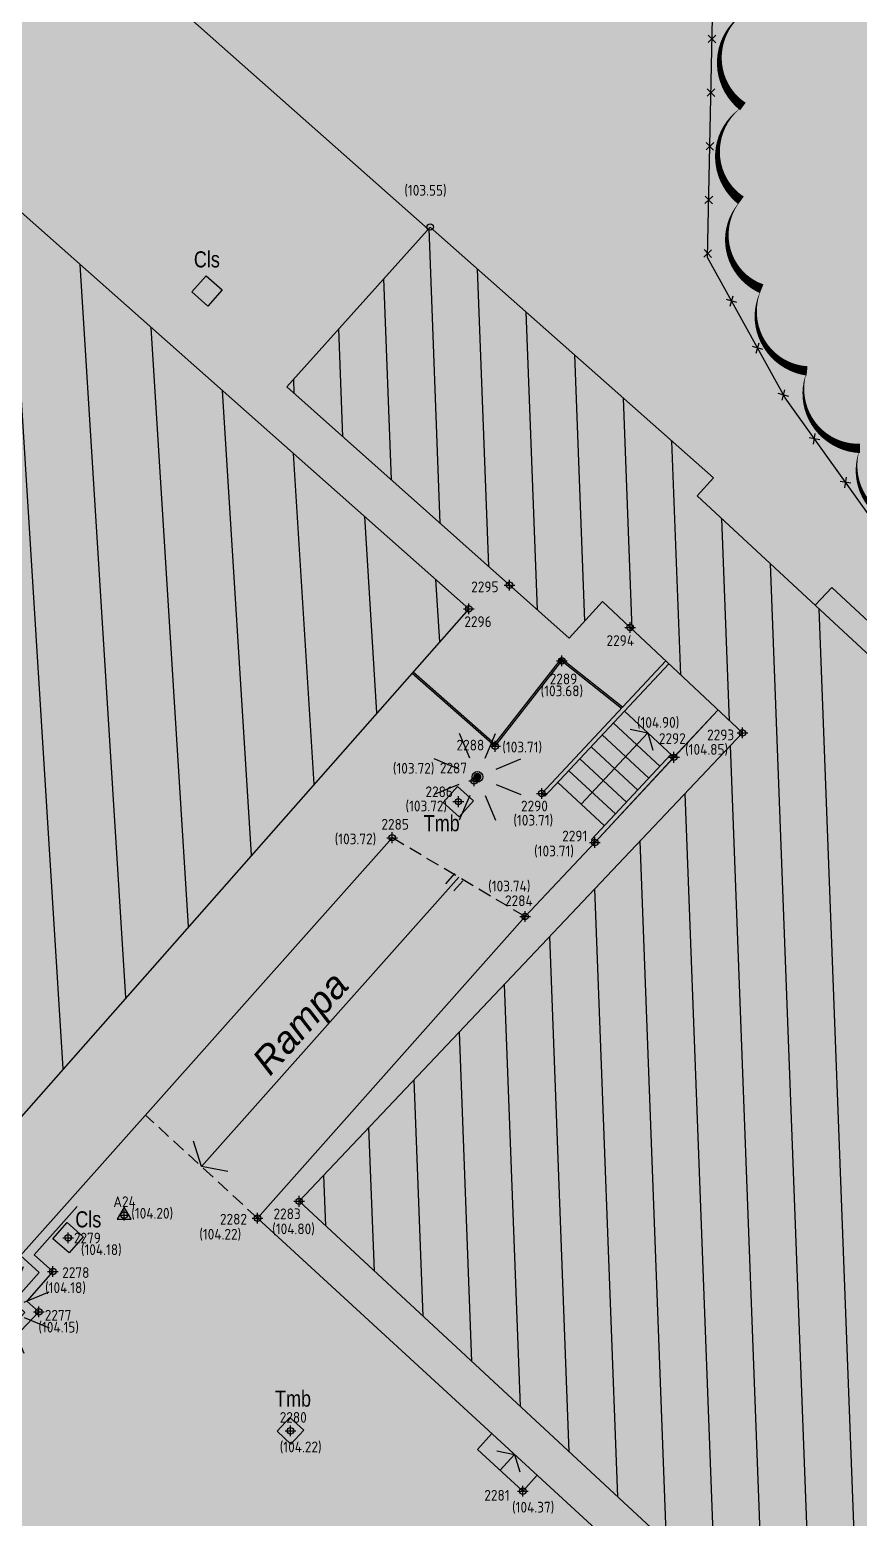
# Model space of a CAD drawing. Extents: x 9555 to 11275, y -8412 to -6382.
# Drawn here: x 10257.25 to 10272.71, y -7887.94 to -7860.21 of the extents above; entities that cross this region are included whole.
import ezdxf
from ezdxf.enums import TextEntityAlignment as Align

# ---------------------------------------------------------------- set-up
doc = ezdxf.new("R2010")
doc.units = 0
doc.header["$MEASUREMENT"] = 0
doc.header["$XCLIPFRAME"] = 2
doc.header["$PDMODE"] = 33
doc.header["$PDSIZE"] = 0.12
doc.linetypes.add('HIDDEN', pattern=[0.375, 0.25, -0.125])
doc.layers.get('0').update_dxf_attribs({"color": 53, "lineweight": 50})
for name, color, linetype in [('01_PROG', 7, 'Continuous'), ('02_CAT', 7, 'Continuous'), ('Conf Lotti-Retino', 253, 'Continuous'), ('GEI-Nome_P', 6, 'Continuous'), ('GEI-Punti', 7, 'Continuous'), ('Gei-Punti_3D', 3, 'Continuous'), ('GEI-Quote_P', 3, 'Continuous'), ('GEI-Simboli', 6, 'Continuous'), ('Immagine', 181, 'Continuous'), ('Ril-Alb_BordoVegetazione', 67, 'Continuous'), ('Ril-Fabbr-Camminamento', 4, 'Continuous'), ('Ril-Fabbr_Retino', 8, 'Continuous'), ('Ril-Muretto', 200, 'Continuous'), ('Ril-Palo_Lampione', 20, 'Continuous'), ('Ril-Rec', 4, 'Continuous'), ('Ril-Recinzione_Metallica', 4, 'Continuous'), ('Ril-Siepe', 72, 'Continuous'), ('Ril-Struttura_Rampa', 4, 'Continuous'), ('Ril-Struttura_Scale', 4, 'Continuous'), ('Ril-Tomb_CEMENTO-Cls', 5, 'Continuous'), ('Ril-Tombino', 5, 'Continuous')]:
    doc.layers.add(name, color=color, linetype=linetype)
doc.layers.add('Ril-Fabbr', color=9, linetype='Continuous', lineweight=30)
doc.styles.add('ArialCorsivo', font='ariali.ttf')
doc.styles.add('HELVLA', font='helvl', dxfattribs={"width": 0.8})
doc.styles.get("Standard").update_dxf_attribs({"font": 'isocp.shx'})
picture_1 = doc.add_image_def('image1.png', size_in_pixel=(3510, 4950))
picture_2 = doc.add_image_def('image2.png', size_in_pixel=(4950, 3510))
picture_3 = doc.add_image_def('image3.png', size_in_pixel=(3510, 4950))

# ---------------------------------------------------------------- blocks, each defined once
blk = doc.blocks.new('PALO-ILLUM01_15')
at = {"layer": 'Ril-Palo_Lampione'}
h = blk.add_hatch(color=256, dxfattribs=at)
edge = h.paths.add_edge_path()
edge.add_arc((0, 0), 0.075, 0, 360)
for p, q in [((-0.144, 0.346), (-0.335, 0.808)), ((0.144, 0.346), (0.335, 0.808)), ((-0.346, 0.144), (-0.808, 0.336)), ((0.346, 0.144), (0.808, 0.336)), ((-0.347, -0.143), (-0.809, -0.333)), ((0.347, -0.143), (0.809, -0.333)), ((-0.145, -0.346), (-0.338, -0.807)), ((0.145, -0.346), (0.338, -0.807))]:
    blk.add_line(p, q, dxfattribs=at)
at = {"layer": 'Ril-Palo_Lampione', "color": 7}
blk.add_circle((0, 0), 0.0997, dxfattribs=at)
blk = doc.blocks.new('R')
at = {"layer": 'Ril-Rec'}
for p, q in [((-0.071, 0.071), (0.071, -0.071)), ((-0.071, -0.071), (0.071, 0.071))]:
    blk.add_line(p, q, dxfattribs=at)
blk = doc.blocks.new('20043-1_Prog-Confini')
at = {"layer": 'Conf Lotti-Retino'}
blk.add_hatch(color=41, dxfattribs=at).paths.add_polyline_path([(10278.897, -8012.22), (10188.639, -7930.138), (10307.726, -7799.19), (10366.912, -7853.014), (10339.327, -7883.347), (10306.204, -7919.768), (10337.209, -7948.101)])
blk = doc.blocks.new('-Fgl. 957D Estratto Foglio Intero_PostFR1')
at = {"layer": 'Immagine'}
image = blk.add_image(picture_1, insert=(10047.107, -8052.467), size_in_units=(594.323, 838.148), rotation=0.001621, dxfattribs=at)
image.set_boundary_path([(307.502, 335.181), (3170.12, 4586.921)])
image.dxf.flags = 15
blk = doc.blocks.new('-Fgl. 957E Estratto Foglio Intero_PostFR2')
at = {"layer": 'Immagine'}
image = blk.add_image(picture_2, insert=(9917.284, -8422.509), size_in_units=(838.183, 594.348), rotation=0.00109, dxfattribs=at)
image.set_boundary_path([(308.756, 193.629), (4680.161, 3410.458)])
image.dxf.flags = 15
blk = doc.blocks.new('-Fgl. 958 Estratto Foglio Intero_PostFR3')
at = {"layer": 'Immagine'}
image = blk.add_image(picture_3, insert=(9716.786, -8308.175), size_in_units=(1485.814, 2095.379), rotation=-0.001044, dxfattribs=at)
image.set_boundary_path([(486.986, 415.0435), (2987.88, 4584.8433)])
image.dxf.flags = 15
blk = doc.blocks.new('- Fogli_Unione (Estratti_20043_SpostatoComeAll.957E_SuRIL_PostFR1-FR2-FR3 (2021-02-08)')
for name in ['-Fgl. 958 Estratto Foglio Intero_PostFR3', '-Fgl. 957D Estratto Foglio Intero_PostFR1', '-Fgl. 957E Estratto Foglio Intero_PostFR2']:
    blk.add_blockref(name, (0, 0))
blk = doc.blocks.new('2493-1_PostFRAZ')
at = {"layer": '02_CAT'}
blk.add_blockref('- Fogli_Unione (Estratti_20043_SpostatoComeAll.957E_SuRIL_PostFR1-FR2-FR3 (2021-02-08)', (2.401, 6.764), dxfattribs=at)

msp = doc.modelspace()

# ---------------------------------------------------------------- hatches: boundary and pattern name
at = {"layer": 'Ril-Fabbr_Retino'}
h = msp.add_hatch(dxfattribs=at)
h.set_pattern_fill('ANSI31', color=256, scale=10, angle=48.5688, style=0)
h.paths.add_polyline_path([(10251.921, -7886.321), (10265.432, -7870.997), (10253.925, -7860.805), (10240.437, -7876.088)])
h = msp.add_hatch(dxfattribs=at)
h.set_pattern_fill('ANSI31', color=256, scale=7, angle=47.160045, style=0)
h.paths.add_polyline_path([(10271.252, -7890.367), (10279.499, -7881.463), (10275.1, -7877.383), (10276.834, -7875.514), (10269.693, -7868.89), (10269.993, -7868.556), (10264.715, -7863.883), (10262.042, -7866.859), (10267.307, -7871.547), (10267.925, -7870.859), (10270.533, -7873.311), (10262.273, -7882.039)])
at = {"layer": 'Ril-Siepe'}
h = msp.add_hatch(dxfattribs=at)
h.set_pattern_fill('GNDCOVER', color=85, scale=0.5, angle=90, style=0)
h.set_pattern_definition([(90, (-0.05, 0.2), (-0.5, 0.5), [0.05, -0.45]), (90, (-0.15, 9e-18), (-0.5, 0.5), [0.05, -0.25, 0.05, -0.15]), (90, (-0.25, 0.45), (-0.5, 0.5), [0.125, -0.375]), (90, (-0.3, 0.1), (-0.5, 0.5), [0.15, -0.35]), (90, (-0.35, 2e-17), (-0.5, 0.5), [0.05, -0.45]), (90, (-0.375, 0.2), (-0.5, 0.5), [0.125, -0.375]), (180, (-0.35, 2e-17), (-0.5, -0.5), [0.05, -0.45]), (180, (3e-18, 0.05), (-0.5, -0.5), [0.05, -0.45]), (180, (-0.05, 0.075), (-0.5, -0.5), [0.075, -0.425]), (180, (-0.2, 0.1), (-0.5, -0.5), [0.1, -0.4]), (180, (-0.475, 0.25), (-0.5, -0.5), [0.075, -0.425]), (180, (-0.1, 0.3), (-0.5, -0.5), [0.05, -0.325, 0.075, -0.05]), (180, (-0.35, 0.35), (-0.5, -0.5), [0.05, -0.45]), (180, (-0.2, 0.4), (-0.5, -0.5), [0.1, -0.4]), (135, (-0.375, 0.025), (-0.5, 3e-17), [0.21, -0.497106781]), (135, (3e-18, 0.05), (-0.5, 3e-17), [0.141421356, -0.565685425]), (135, (-0.15, 0.05), (-0.5, 3e-17), [0.070710678, -0.636396103]), (135, (-0.425, 0.2), (-0.5, 3e-17), [0.070710678, -0.636396103]), (135, (-0.45, 0.3), (-0.5, 3e-17), [0.070710678, -0.636396103]), (135, (-0.05, 0.25), (-0.5, 3e-17), [0.0707105, -0.070711, 0.0707105, -0.494974781]), (225, (-0.3, 0.1), (-9e-17, -0.5), [0.0707105, -0.070711, 0.0707105, -0.494974781]), (225, (-0.05, 0.2), (-9e-17, -0.5), [0.0707105, -0.424264, 0.0707105, -0.141421781]), (225, (-0.1, 0.25), (-9e-17, -0.5), [0.070710678, -0.636396103]), (225, (-0.15, 0.3), (-9e-17, -0.5), [0.070710678, -0.636396103]), (225, (-0.3, 0.4), (-9e-17, -0.5), [0.070710678, -0.636396103]), (225, (-0.375, 0.45), (-9e-17, -0.5), [0.070710678, -0.636396103]), (225, (-0.05, 0.45), (-9e-17, -0.5), [0.11, -0.597106781]), (116.5650512, (-0.35, 0.15), (-3e-11, 0.5), [0.0559017, -1.062132288]), (116.5650512, (-0.3, 0.25), (-3e-11, 0.5), [0.1118034, -1.006230589]), (116.5650512, (-0.3, 0.4), (-3e-11, 0.5), [0.1118034, -1.006230589]), (116.5650512, (-0.35, 0.05), (-3e-11, 0.5), [0.1677051, -0.950328888]), (153.4349488, (-0.4, 2e-17), (-0.5, 3e-11), [0.1118034, -1.006230589]), (206.5650512, (-0.05, 0.05), (-0.5, -3e-11), [0.1118034, -1.006230589]), (206.5650512, (-0.15, 0.2), (-0.5, -3e-11), [0.1118034, -1.006230589]), (206.5650512, (-0.1, 0.15), (-0.5, -3e-11), [0.1118034, -1.006230589]), (206.5650512, (-0.2, 0.25), (-0.5, -3e-11), [0.1118034, -1.006230589]), (206.5650512, (-0.2, 0.35), (-0.5, -3e-11), [0.1118034, -1.006230589]), (206.5650512, (2e-17, 0.35), (-0.5, -3e-11), [0.1118034, -1.006230589]), (206.5650512, (-0.45, 3e-17), (-0.5, -3e-11), [0.1118034, -1.006230589]), (243.4349488, (-0.15, 9e-18), (-3e-11, -0.5), [0.1118034, -1.006230589]), (243.4349488, (-0.45, 0.45), (-3e-11, -0.5), [0.1118034, -1.006230589]), (243.4349488, (-0.45, 0.3), (-3e-11, -0.5), [0.0559017, -1.062132288]), (243.4349488, (-0.425, 0.4), (-3e-11, -0.5), [0.0559017, -1.062132288])])
edge = h.paths.add_edge_path()
edge.add_line((10306.162, -7803.492), (10305.479, -7802.761))
edge.add_line((10305.479, -7802.761), (10301.439, -7806.531))
edge.add_arc((10291.501, -7792.604), 17.109, 290.5048, 305.513, ccw=False)
edge.add_line((10297.494, -7808.629), (10290.907, -7810.747))
edge.add_arc((10310.592, -7860.177), 53.205, 111.7145, 124.7948)
edge.add_line((10280.231, -7816.485), (10263.049, -7830.063))
edge.add_arc((8587.789, -5895.642), 2558.999, 310.500247, 310.893444, ccw=False)
edge.add_line((10249.735, -7841.514), (10243.288, -7847.846))
edge.add_line((10243.288, -7847.846), (10240.593, -7850.609))
edge.add_line((10240.593, -7850.609), (10229.184, -7862.779))
edge.add_line((10229.184, -7862.779), (10226.938, -7865.011))
edge.add_line((10226.938, -7865.011), (10224.769, -7866.288))
edge.add_line((10224.769, -7866.288), (10222.77, -7867.088))
edge.add_line((10222.77, -7867.088), (10220.789, -7865.797))
edge.add_line((10220.789, -7865.797), (10220.243, -7866.635))
edge.add_line((10220.243, -7866.635), (10222.659, -7868.21))
edge.add_line((10222.659, -7868.21), (10225.211, -7867.188))
edge.add_line((10225.211, -7867.188), (10227.554, -7865.809))
edge.add_line((10227.554, -7865.809), (10229.902, -7863.475))
edge.add_line((10229.902, -7863.475), (10241.315, -7851.3))
edge.add_line((10241.315, -7851.3), (10243.996, -7848.552))
edge.add_line((10243.996, -7848.552), (10250.411, -7842.251))
edge.add_arc((8587.789, -5895.642), 2559.999, 310.501026, 310.892941)
edge.add_line((10263.687, -7830.833), (10280.827, -7817.289))
edge.add_arc((10310.592, -7860.177), 52.205, 111.7516, 124.7612, ccw=False)
edge.add_line((10291.246, -7811.689), (10297.822, -7809.574))
edge.add_arc((10291.501, -7792.604), 18.109, 290.4298, 305.7234)
edge.add_line((10302.074, -7807.306), (10306.162, -7803.492))

# ---------------------------------------------------------------- linework, layer by layer
msp.add_line((10267.032, -7874.181), (10267.031, -7874.18))
at = {"layer": 'GEI-Punti', "lineweight": 30}
msp.add_lwpolyline([(10259.009, -7882.146), (10258.879, -7882.371), (10259.139, -7882.371)], close=True, dxfattribs=at)
at = {"layer": 'GEI-Punti'}
for p in [(10266.193, -7870.555), (10265.432, -7870.997), (10268.44, -7871.344), (10267.169, -7871.967), (10270.533, -7873.311), (10265.925, -7873.56), (10269.258, -7873.765), (10265.532, -7874.205), (10265.239, -7874.591), (10266.793, -7874.437), (10264.005, -7875.263), (10267.781, -7875.354), (10266.482, -7876.732), (10262.273, -7882.039), (10259.009, -7882.296), (10261.496, -7882.352), (10257.966, -7882.717), (10257.683, -7883.348), (10257.421, -7884.098), (10262.11, -7886.315), (10266.44, -7887.439)]:
    msp.add_point(p, dxfattribs=at)
at = {"layer": 'Gei-Punti_3D', "color": 1, "lineweight": -2}
msp.add_point((10264.715, -7863.883, 103.55), dxfattribs=at)
at = {"layer": 'Gei-Punti_3D'}
for p in [(10267.169, -7871.967, 103.678), (10270.533, -7873.311, 104.854), (10265.925, -7873.56, 103.706), (10269.258, -7873.765, 104.901), (10265.532, -7874.205, 103.722), (10265.239, -7874.591, 103.724), (10266.793, -7874.437, 103.715), (10264.005, -7875.263, 103.721), (10267.781, -7875.354, 103.708), (10266.482, -7876.732, 103.741), (10262.273, -7882.039, 104.798), (10259.009, -7882.296, 104.202), (10261.496, -7882.352, 104.215), (10257.966, -7882.717, 104.175), (10257.683, -7883.348, 104.179), (10257.421, -7884.098, 104.148), (10262.11, -7886.315, 104.222), (10266.44, -7887.439, 104.372)]:
    msp.add_point(p, dxfattribs=at)
at = {"layer": 'GEI-Simboli'}
for p, q in [((10266.093, -7870.555), (10266.293, -7870.555)), ((10266.193, -7870.655), (10266.193, -7870.455)), ((10265.332, -7870.997), (10265.532, -7870.997)), ((10265.432, -7871.097), (10265.432, -7870.897)), ((10268.44, -7871.444), (10268.44, -7871.244)), ((10268.34, -7871.344), (10268.54, -7871.344)), ((10267.069, -7871.967), (10267.269, -7871.967)), ((10267.169, -7872.067), (10267.169, -7871.867)), ((10270.533, -7873.411), (10270.533, -7873.211)), ((10265.925, -7873.66), (10265.925, -7873.46)), ((10270.433, -7873.311), (10270.633, -7873.311)), ((10265.825, -7873.56), (10266.025, -7873.56)), ((10269.158, -7873.765), (10269.358, -7873.765)), ((10269.258, -7873.865), (10269.258, -7873.665)), ((10265.432, -7874.205), (10265.632, -7874.205)), ((10265.532, -7874.305), (10265.532, -7874.105)), ((10265.139, -7874.591), (10265.339, -7874.591)), ((10265.239, -7874.691), (10265.239, -7874.491)), ((10266.693, -7874.437), (10266.893, -7874.437)), ((10266.793, -7874.537), (10266.793, -7874.337)), ((10263.905, -7875.263), (10264.105, -7875.263)), ((10264.005, -7875.363), (10264.005, -7875.163)), ((10267.681, -7875.354), (10267.881, -7875.354)), ((10267.781, -7875.454), (10267.781, -7875.254)), ((10266.382, -7876.732), (10266.582, -7876.732)), ((10266.482, -7876.832), (10266.482, -7876.632)), ((10262.173, -7882.039), (10262.373, -7882.039)), ((10262.273, -7882.139), (10262.273, -7881.939)), ((10258.909, -7882.296), (10259.109, -7882.296)), ((10259.009, -7882.396), (10259.009, -7882.196)), ((10261.396, -7882.352), (10261.596, -7882.352)), ((10261.496, -7882.452), (10261.496, -7882.252)), ((10257.966, -7882.817), (10257.966, -7882.617)), ((10257.866, -7882.717), (10258.066, -7882.717)), ((10257.583, -7883.348), (10257.783, -7883.348)), ((10257.683, -7883.448), (10257.683, -7883.248)), ((10257.421, -7884.198), (10257.421, -7883.998)), ((10257.321, -7884.098), (10257.521, -7884.098)), ((10262.11, -7886.416), (10262.11, -7886.216)), ((10262.01, -7886.315), (10262.21, -7886.315)), ((10266.44, -7887.539), (10266.44, -7887.339)), ((10266.34, -7887.439), (10266.54, -7887.439))]:
    msp.add_line(p, q, dxfattribs=at)
at = {"layer": 'Ril-Alb_BordoVegetazione'}
msp.add_lwpolyline([(10270.577, -7859.888, 0, 0.175, 0.520567), (10270.542, -7861.638, 0, 0.175, 0.520567), (10270.507, -7863.387, 0, 0.175, 0.520567), (10270.891, -7865.033, 0, 0.175, 0.520567), (10271.738, -7866.565, 0, 0.175, 0.520567), (10272.725, -7868.009, 0, 0.175, 0.520567), (10273.729, -7869.442, 0, 0.175, 0.520567)], format="xyseb", dxfattribs=at)
at = {"layer": 'Ril-Fabbr', "color": 7}
msp.add_lwpolyline([(10251.921, -7886.321), (10240.437, -7876.088), (10253.925, -7860.805), (10265.432, -7870.997)], close=True, dxfattribs=at)
at = {"layer": 'Ril-Fabbr'}
msp.add_lwpolyline([(10267.925, -7870.859), (10270.533, -7873.311), (10262.273, -7882.039), (10271.252, -7890.367), (10279.499, -7881.463), (10275.1, -7877.383), (10276.834, -7875.514), (10269.693, -7868.89), (10269.993, -7868.556), (10264.715, -7863.883), (10262.042, -7866.859), (10267.307, -7871.547), (10267.925, -7870.859)], dxfattribs=at)
at = {"layer": 'Ril-Fabbr-Camminamento'}
for points in [[(10238.969, -7874.769), (10255.568, -7855.859), (10264.675, -7863.926)], [(10270.078, -7872.884), (10267.781, -7875.354), (10266.482, -7876.732), (10261.496, -7882.352), (10271.483, -7891.531), (10280.99, -7881.29), (10276.206, -7876.853), (10277.47, -7875.49), (10272.198, -7870.601), (10271.892, -7870.931)]]:
    msp.add_lwpolyline(points, dxfattribs=at)
at = {"layer": 'Ril-Muretto'}
for points in [[(10257.998, -7882.017), (10264.005, -7875.263), (10257.998, -7882.017), (10257.998, -7882.017)], [(10258.132, -7882.137), (10257.332, -7883.036), (10257.683, -7883.348), (10257.196, -7883.9), (10257.421, -7884.098), (10256.973, -7884.573), (10256.842, -7884.45), (10257.162, -7884.11), (10256.942, -7883.915), (10257.429, -7883.364), (10257.078, -7883.051), (10257.998, -7882.017)]]:
    msp.add_lwpolyline(points, dxfattribs=at)
at = {"layer": 'Ril-Rec'}
msp.add_lwpolyline([(10282.731, -7881.131), (10281.562, -7879.132), (10277.14, -7875.184), (10271.33, -7867.068), (10269.885, -7864.453), (10270.017, -7857.893), (10270.786, -7849.413)], dxfattribs=at)
at = {"layer": 'Ril-Recinzione_Metallica'}
for points in [[(10264.376, -7872.194), (10265.925, -7873.56), (10267.169, -7871.967), (10268.279, -7872.849)], [(10264.396, -7872.172), (10265.921, -7873.516), (10267.164, -7871.925), (10268.297, -7872.825)]]:
    msp.add_lwpolyline(points, dxfattribs=at)
at = {"layer": 'Ril-Struttura_Rampa', "color": 8, "linetype": 'HIDDEN'}
for p, q in [((10266.482, -7876.732), (10264.005, -7875.263)), ((10261.496, -7882.352), (10259.407, -7880.432))]:
    msp.add_line(p, q, dxfattribs=at)
at = {"layer": 'Ril-Struttura_Rampa', "color": 8}
for p, q in [((10265.007, -7876.12), (10265.173, -7875.933)), ((10260.452, -7881.392), (10265.248, -7876)), ((10265.157, -7876.253), (10265.323, -7876.066))]:
    msp.add_line(p, q, dxfattribs=at)
msp.add_lwpolyline([(10260.943, -7881.484), (10260.452, -7881.392), (10260.303, -7880.915)], dxfattribs=at)
at = {"layer": 'Ril-Struttura_Scale'}
for p, q in [((10269.258, -7873.765), (10270.078, -7872.884)), ((10268.998, -7873.934), (10268.128, -7873.127)), ((10268.791, -7874.156), (10267.92, -7873.349)), ((10268.583, -7874.378), (10267.713, -7873.571)), ((10268.169, -7874.821), (10267.298, -7874.014)), ((10268.376, -7874.599), (10267.506, -7873.792)), ((10267.961, -7875.043), (10267.091, -7874.236)), ((10265.593, -7886.661), (10265.864, -7886.366)), ((10266.44, -7887.439), (10265.593, -7886.661)), ((10266.44, -7887.439), (10266.71, -7887.144))]:
    msp.add_line(p, q, dxfattribs=at)
for points in [[(10269.104, -7871.967), (10266.793, -7874.437), (10266.851, -7874.492), (10269.162, -7872.022)], [(10269.221, -7873.731), (10269.2, -7873.711), (10267.723, -7875.299), (10267.781, -7875.354), (10269.258, -7873.765)]]:
    msp.add_lwpolyline(points, close=True, dxfattribs=at)
msp.add_lwpolyline([(10269.221, -7873.731), (10268.337, -7872.904)], dxfattribs=at)
at = {"layer": 'Ril-Struttura_Scale', "color": 8}
for points in [[(10268.771, -7873.309), (10267.526, -7874.639)], [(10266.287, -7886.755), (10266.016, -7887.05)]]:
    msp.add_lwpolyline(points, dxfattribs=at)
at = {"layer": 'Ril-Struttura_Scale', "color": 7}
for points in [[(10268.44, -7873.239), (10268.771, -7873.309), (10268.863, -7873.634)], [(10265.956, -7886.688), (10266.287, -7886.755), (10266.383, -7887.079)]]:
    msp.add_lwpolyline(points, dxfattribs=at)
at = {"layer": 'Ril-Tomb_CEMENTO-Cls'}
for points in [[(10260.271, -7865.09), (10260.537, -7864.791), (10260.836, -7865.056), (10260.571, -7865.356)], [(10257.683, -7882.735), (10257.948, -7882.435), (10258.248, -7882.699), (10257.983, -7882.999)]]:
    msp.add_lwpolyline(points, close=True, dxfattribs=at)
at = {"layer": 'Ril-Tombino'}
for points in [[(10265.521, -7874.574), (10265.257, -7874.874), (10264.957, -7874.609), (10265.221, -7874.309)], [(10262.357, -7886.306), (10262.119, -7886.563), (10261.862, -7886.325), (10262.1, -7886.068)]]:
    msp.add_lwpolyline(points, close=True, dxfattribs=at)

# ---------------------------------------------------------------- block references
at = {"layer": '01_PROG'}
msp.add_blockref('20043-1_Prog-Confini', (0, 0), dxfattribs=at)
at = {"layer": '02_CAT'}
msp.add_blockref('2493-1_PostFRAZ', (0, 0), dxfattribs=at)
at = {"layer": 'Ril-Palo_Lampione'}
for p in [(10265.595, -7874.128), (10256.802, -7884.061)]:
    msp.add_blockref('PALO-ILLUM01_15', p, dxfattribs=at)
at = {"layer": 'Ril-Rec'}
for p, rotation in [((10269.967, -7860.378), 88.8476713884625), ((10269.947, -7861.378), 88.8476713884625), ((10269.927, -7862.378), 88.8476713884625), ((10269.907, -7863.378), 88.8476713884625), ((10269.887, -7864.377), 88.8476713884625), ((10270.332, -7865.262), 118.9209974191915), ((10270.816, -7866.137), 118.9209974191915), ((10271.299, -7867.013), 118.9209974191915), ((10271.875, -7867.83), 125.5989968393035), ((10272.457, -7868.643), 125.5989968393035)]:
    msp.add_blockref('R', p, dxfattribs=dict(at, rotation=rotation))

# ---------------------------------------------------------------- texts
at = {"layer": 'GEI-Nome_P'}
for s, p in [('2295', (10265.479, -7870.688)), ('2296', (10265.351, -7871.337)), ('2294', (10268.001, -7871.689)), ('2289', (10266.942, -7872.405)), ('2288', (10265.205, -7873.638)), ('2292', (10268.977, -7873.515)), ('2293', (10269.875, -7873.447)), ('2287', (10264.894, -7874.065)), ('2286', (10264.626, -7874.507)), ('2290', (10266.407, -7874.773)), ('2285', (10263.805, -7875.113)), ('2291', (10267.174, -7875.332)), ('2284', (10266.109, -7876.538)), ('A24', (10258.809, -7882.146)), ('2282', (10260.796, -7882.472)), ('2283', (10261.794, -7882.372)), ('2279', (10258.073, -7882.824)), ('2278', (10257.856, -7883.467)), ('2277', (10257.531, -7884.262)), ('2280', (10261.91, -7886.166)), ('2281', (10265.723, -7887.617))]:
    msp.add_text(s, height=0.2, dxfattribs=at).set_placement(p)
at = {"layer": 'GEI-Quote_P'}
for s, p in [('(103.55)', (10264.232, -7863.298)), ('(103.68)', (10266.772, -7872.627)), ('(104.90)', (10268.567, -7873.215)), ('(103.71)', (10266.058, -7873.674)), ('(104.85)', (10269.465, -7873.718)), ('(103.72)', (10264.018, -7874.069)), ('(103.72)', (10264.254, -7874.772)), ('(103.71)', (10266.264, -7875.037)), ('(103.72)', (10262.934, -7875.386)), ('(103.71)', (10266.651, -7875.611)), ('(103.74)', (10265.795, -7876.265)), ('(104.20)', (10259.143, -7882.362)), ('(104.22)', (10260.411, -7882.752)), ('(104.80)', (10261.77, -7882.652)), ('(104.18)', (10258.204, -7883.04)), ('(104.18)', (10257.537, -7883.748)), ('(104.15)', (10257.412, -7884.484)), ('(104.22)', (10261.91, -7886.716)), ('(104.37)', (10266.24, -7887.839))]:
    msp.add_text(s, height=0.2, dxfattribs=at).set_placement(p)
at = {"layer": 'Ril-Struttura_Rampa', "color": 8, "style": 'ArialCorsivo'}
msp.add_text('Rampa', height=0.5, rotation=48.3484, dxfattribs=at).set_placement((10262.347, -7878.763), align=Align.MIDDLE)
at = {"layer": 'Ril-Tomb_CEMENTO-Cls', "style": 'HELVLA', "width": 0.8}
for p in [(10260.552, -7864.48), (10258.342, -7882.369)]:
    msp.add_text('Cls', height=0.3, dxfattribs=at).set_placement(p, align=Align.MIDDLE)
at = {"layer": 'Ril-Tombino', "style": 'HELVLA', "width": 0.8}
for p in [(10264.929, -7874.987), (10262.158, -7885.71)]:
    msp.add_text('Tmb', height=0.3, dxfattribs=at).set_placement(p, align=Align.MIDDLE)

doc.saveas('drawing.dxf')
